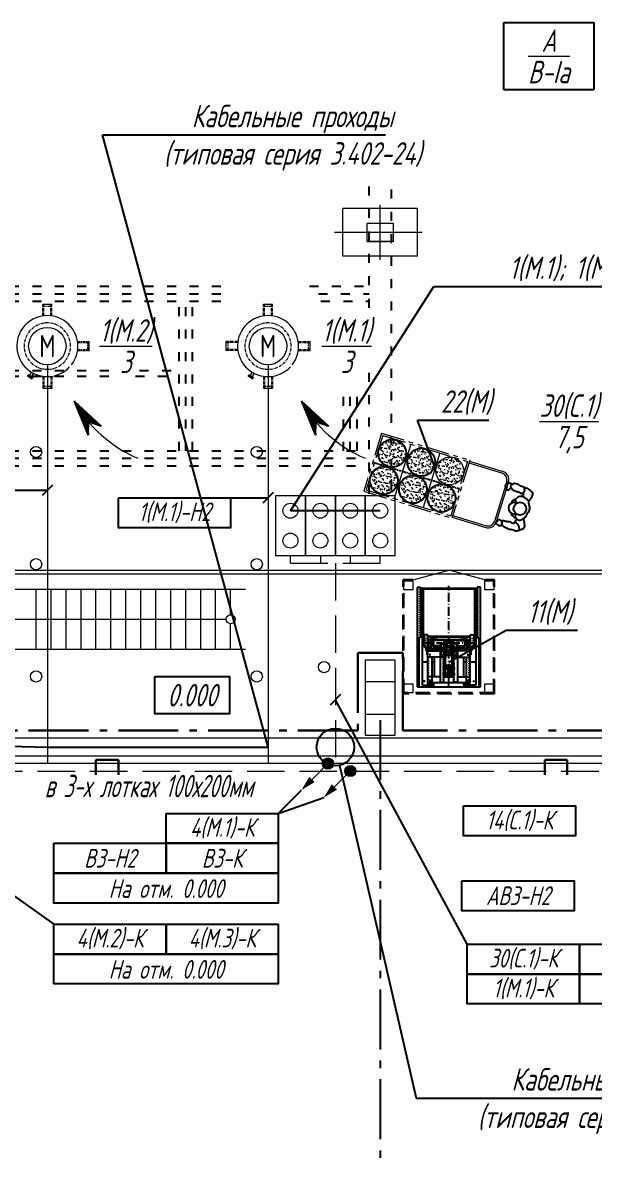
# Model space of a CAD drawing. Header units: millimetres. Extents: x -14296 to 10264, y -13087 to -5602.
# Drawn here: x -2402.3 to -2325.8, y -12866.1 to -12714.7 of the extents above; entities that cross this region are included whole.
import ezdxf
from ezdxf import colors
from ezdxf.entities.mleader import LeaderData, LeaderLine
from ezdxf.math import Vec2, Vec3

# ---------------------------------------------------------------- set-up
doc = ezdxf.new("R2010")
doc.units = ezdxf.units.MM
for name, pattern in [('ACAD_ISO03W100', [30, 12, -18]), ('ACAD_ISO10W100', [18, 12, -3, 0, -3]), ('CENTER2', [1.125, 0.75, -0.125, 0.125, -0.125]), ('gost5', [7, 5, -2, 0]), ('gost6', [12, 8, -1.5, 1, -1.5]), ('HIDDEN', [9.525, 6.35, -3.175]), ('PHANTOM2', [1.25, 0.625, -0.125, 0.125, -0.125, 0.125, -0.125])]:
    doc.linetypes.add(name, pattern=pattern)
for name, color, linetype, lineweight in [('1', 4, 'Continuous', 15), ('Заземление (Сущ)', 6, 'gost6', 25), ('КаБель контрольный (Вновь)', 142, 'gost5', 15), ('КаБель силовой (Вновь)', 1, 'Continuous', 15), ('Линия выноска', 137, 'Continuous', 25), ('Осевая', 4, 'gost6', 25), ('Рамка тонкая', 5, 'Continuous', 25), ('Строительный', 251, 'Continuous', 13), ('Текст', 7, 'Continuous', 20), ('Технологическое', 156, 'Continuous', 18), ('Эл. аппараты (Вновь)', 93, 'Continuous', 15), ('ЭлектрооБорудование (Вновь)', 160, 'Continuous', 15)]:
    doc.layers.add(name, color=color, linetype=linetype, lineweight=lineweight)
for name, color, linetype in [('TX', 7, 'Continuous'), ('НОВЫЙ', 7, 'Continuous'), ('орудован', 7, 'Continuous'), ('ТХ', 7, 'Continuous')]:
    doc.layers.add(name, color=color, linetype=linetype)
doc.styles.add('Simplex', font='simplex.shx', dxfattribs={"width": 0.7, "oblique": 15})
doc.linetypes.add('ограждение1', pattern='A,0.25,-0.1,[133,ltypeshp.shx,S=0.1,R=0,X=-0.1,Y=0],-0.1,1', length=1.45)
pattern_1 = [(37.5, (-648.9483, -319.732), (-0.0223344, 0.68315873), [0, -0.53891865, 0, -0.60273797, 0, -0.5761466]), (7.5, (-648.9483, -319.732), (0.6274774, 1.0005968), [0, -0.29073243, 0, -0.4857359, 0, -0.18613967]), (327.5, (-649.3844, -319.732), (1.1041249, 0.00200613), [0, -0.17727587, 0, -0.63819314, 0, -0.8331966]), (317.5, (-649.3844, -319.732), (1.0658278, 0.311181), [0, -0.08863794, 0, -0.41837106, 0, -0.47864486])]
pattern_2 = [(37.5, (-644.87955, -319.732), (-0.0223344, 0.68315873), [0, -0.53891865, 0, -0.60273797, 0, -0.5761466]), (7.5, (-644.8796, -319.732), (0.6274774, 1.0005968), [0, -0.29073243, 0, -0.4857359, 0, -0.18613967]), (327.5, (-645.31565, -319.732), (1.1041249, 0.00200613), [0, -0.17727587, 0, -0.63819314, 0, -0.8331966]), (317.5, (-645.3157, -319.732), (1.0658278, 0.311181), [0, -0.08863794, 0, -0.41837106, 0, -0.47864486])]
pattern_3 = [(37.5, (-640.8862, -319.732), (-0.0223344, 0.68315873), [0, -0.53891865, 0, -0.60273797, 0, -0.5761466]), (7.5, (-640.8862, -319.732), (0.6274774, 1.0005968), [0, -0.29073243, 0, -0.4857359, 0, -0.18613967]), (327.5, (-641.3223, -319.732), (1.1041249, 0.00200613), [0, -0.17727587, 0, -0.63819314, 0, -0.8331966]), (317.5, (-641.3223, -319.732), (1.0658278, 0.311181), [0, -0.08863794, 0, -0.41837106, 0, -0.47864486])]

# ---------------------------------------------------------------- blocks, each defined once
blk = doc.blocks.new('A$C20C63205')
at = {"layer": 'ТХ', "color": 3, "ltscale": 0.6}
for p, q in [((-20.83, 8.76), (-20.83, 8.3)), ((-20.83, 8.3), (-14.1, 8.3)), ((-20.77, 8.76), (-7.48, 8.76)), ((-20.68, 7.86), (-20.68, 1.17)), ((-20.61, 8.09), (-14.17, 8.09)), ((-20.61, 7.95), (-14.17, 7.95)), ((-20.54, 1.17), (-20.54, 7.86)), ((-14.43, 7.84), (-12.78, 7.84)), ((-14.43, 7.35), (-14.43, 7.84)), ((-14.1, 7.84), (-14.1, 8.55)), ((-14.1, 8.55), (-7.48, 8.55)), ((-13.9, 7.84), (-13.9, 8.1)), ((-13.9, 8.1), (-7.71, 8.1)), ((-12.78, 7.84), (-12.78, 7.45)), ((-12.58, 7.52), (-12.69, 7.66)), ((-12.58, 7.59), (-12.36, 7.59)), ((-12.58, 7.59), (-12.58, 7.52)), ((-12.36, 7.59), (-12.36, 7.52)), ((-10.8, 7.35), (-10.8, 8.1)), ((-8.36, 7.8), (-8.14, 7.8)), ((-8.35, 7.8), (-8.14, 7.8)), ((-8.24, 7.72), (-8.24, 7.91)), ((-8.24, 7.71), (-8.24, 7.9)), ((-7.71, 8.1), (-7.71, 6.53)), ((-7.48, 8.76), (-7.48, 0.27)), ((-8.03, 7.35), (-14.43, 7.35)), ((-14.29, 7.35), (-14.29, 1.69)), ((-14.24, 7.35), (-14.24, 1.69)), ((-14.24, 6.51), (-13.74, 6.51)), ((-14.24, 6.21), (-13.74, 6.21)), ((-14.18, 7.01), (-14.18, 7.35)), ((-14.08, 6.91), (-14.18, 7.01)), ((-14.08, 6.51), (-14.08, 6.91)), ((-13.8, 6.91), (-14.08, 6.91)), ((-14.08, 2.82), (-14.08, 6.21)), ((-13.91, 6.91), (-13.91, 6.51)), ((-13.8, 6.91), (-13.8, 7.35)), ((-13.8, 6.91), (-13.76, 6.91)), ((-13.76, 6.91), (-13.74, 6.94)), ((-13.71, 7.3), (-13.74, 7.24)), ((-13.74, 7.24), (-13.74, 6.94)), ((-13.74, 7.24), (-12.89, 7.24)), ((-13.71, 6.89), (-13.74, 6.94)), ((-13.74, 6.94), (-12.89, 6.94)), ((-13.74, 2.4), (-13.74, 6.64)), ((-12.91, 6.64), (-13.74, 6.64)), ((-13.71, 7.3), (-12.92, 7.3)), ((-13.71, 6.89), (-12.92, 6.89)), ((-13.67, 5.48), (-13.65, 6.54)), ((-13.65, 6.54), (-13.6, 6.6)), ((-13.6, 6.6), (-13.03, 6.6)), ((-13.53, 7.24), (-13.53, 7.3)), ((-13.46, 6.89), (-13.46, 6.64)), ((-13.17, 6.89), (-13.17, 6.64)), ((-13.1, 7.24), (-13.1, 7.3)), ((-12.98, 6.54), (-13.03, 6.6)), ((-12.96, 5.68), (-12.98, 6.54)), ((-12.92, 7.3), (-12.89, 7.24)), ((-12.92, 6.89), (-12.89, 6.94)), ((-12.91, 6.64), (-12.91, 5.68)), ((-12.89, 7.24), (-12.89, 6.94)), ((-12.87, 6.91), (-12.89, 6.94)), ((-12.83, 6.91), (-12.87, 6.91)), ((-12.83, 6.91), (-12.83, 7.35)), ((-12.83, 6.91), (-12.64, 6.91)), ((-12.78, 7.45), (-11.76, 7.45)), ((-12.64, 7.45), (-12.64, 7.52)), ((-12.64, 7.52), (-12.29, 7.52)), ((-12.64, 7.35), (-12.64, 5.68)), ((-12.29, 7.52), (-12.29, 7.45)), ((-12.29, 7.35), (-12.29, 5.68)), ((-11.9, 7.07), (-11.68, 7.07)), ((-11.79, 6.97), (-11.79, 7.16)), ((-11.76, 7.45), (-11.76, 7.35)), ((-11.46, 5.24), (-11.46, 7.35)), ((-11.46, 6.81), (-7.94, 6.81)), ((-11.46, 6.5), (-8.83, 6.5)), ((-10.8, 6.5), (-10.8, 6.81)), ((-8.83, 5.68), (-8.83, 7.35)), ((-8.44, 7.08), (-8.23, 7.08)), ((-8.33, 6.98), (-8.33, 7.17)), ((-8.03, 1.69), (-8.03, 7.35)), ((-7.82, 7.31), (-8.03, 7.31)), ((-7.82, 6.56), (-8.03, 6.56)), ((-7.94, 6.81), (-7.84, 6.92)), ((-7.84, 6.92), (-7.84, 7.24)), ((-7.82, 6.47), (-7.82, 7.31)), ((-7.75, 7.26), (-7.82, 7.26)), ((-7.75, 6.47), (-7.82, 6.47)), ((-7.75, 6.47), (-7.75, 7.26)), ((-7.71, 6.53), (-7.75, 6.47)), ((-8.88, 4.96), (-13.87, 4.96)), ((-13.67, 5.48), (-13.74, 5.46)), ((-13.6, 4.76), (-13.6, 5.16)), ((-13.07, 5.16), (-13.6, 5.16)), ((-13.07, 4.76), (-13.6, 4.76)), ((-11.57, 5.09), (-13.37, 5.09)), ((-13.37, 5.05), (-13.37, 5.09)), ((-13.27, 5.03), (-13.37, 5.05)), ((-13.27, 4.9), (-13.37, 4.87)), ((-13.37, 4.87), (-13.37, 4.84)), ((-11.57, 4.84), (-13.37, 4.84)), ((-11.66, 5.03), (-13.27, 5.03)), ((-13.27, 5.03), (-13.27, 4.9)), ((-11.66, 4.9), (-13.27, 4.9)), ((-13.23, 5.68), (-8.12, 5.68)), ((-13.23, 5.68), (-13.23, 5.17)), ((-12.79, 5.17), (-13.23, 5.17)), ((-13.07, 5.16), (-13.07, 5.09)), ((-13.07, 4.76), (-13.07, 4.84)), ((-11.88, 5.54), (-13.03, 5.54)), ((-12.96, 5.6), (-12.96, 5.48)), ((-12.96, 4.84), (-12.96, 4.2)), ((-12.79, 5.31), (-12.15, 5.31)), ((-12.79, 5.31), (-12.79, 5.09)), ((-12.79, 4.84), (-12.79, 4.2)), ((-12.15, 5.31), (-12.15, 5.09)), ((-11.73, 5.17), (-12.15, 5.17)), ((-12.15, 4.84), (-12.15, 4.2)), ((-11.94, 5.6), (-11.94, 5.48)), ((-11.73, 5.17), (-11.73, 5.68)), ((-8.12, 5.17), (-11.73, 5.17)), ((-11.73, 4.29), (-11.73, 4.75)), ((-11.66, 5.03), (-11.57, 5.05)), ((-11.66, 5.03), (-11.66, 4.9)), ((-11.66, 4.9), (-11.57, 4.87)), ((-11.57, 5.05), (-11.57, 5.09)), ((-11.57, 4.87), (-11.57, 4.84)), ((-10.4, 5.17), (-10.4, 3.86)), ((-10.4, 4.64), (-8.77, 4.64)), ((-10.16, 4.96), (-10.07, 5.11)), ((-10.07, 4.82), (-10.16, 4.96)), ((-10.07, 5.11), (-9.91, 5.11)), ((-9.91, 4.82), (-10.07, 4.82)), ((-9.99, 5.37), (-9.99, 3.66)), ((-9.91, 5.11), (-9.83, 4.96)), ((-9.83, 4.96), (-9.91, 4.82)), ((-9.36, 4.96), (-9.27, 5.11)), ((-9.27, 4.82), (-9.36, 4.96)), ((-9.27, 5.11), (-9.11, 5.11)), ((-9.11, 4.82), (-9.27, 4.82)), ((-9.19, 5.37), (-9.19, 3.66)), ((-9.11, 5.11), (-9.03, 4.96)), ((-9.03, 4.96), (-9.11, 4.82)), ((-8.77, 3.86), (-8.77, 5.17)), ((-8.12, 5.68), (-8.12, 5.17)), ((-8.88, 4.07), (-13.87, 4.07)), ((-13.67, 3.56), (-13.74, 3.57)), ((-13.67, 3.56), (-13.65, 2.49)), ((-13.07, 4.27), (-13.6, 4.27)), ((-13.6, 4.27), (-13.6, 3.87)), ((-13.07, 3.87), (-13.6, 3.87)), ((-11.57, 4.2), (-13.37, 4.2)), ((-13.37, 4.16), (-13.37, 4.2)), ((-13.27, 4.14), (-13.37, 4.16)), ((-13.27, 4.01), (-13.37, 3.98)), ((-13.37, 3.98), (-13.37, 3.95)), ((-11.57, 3.95), (-13.37, 3.95)), ((-11.66, 4.14), (-13.27, 4.14)), ((-13.27, 4.01), (-13.27, 4.14)), ((-11.66, 4.01), (-13.27, 4.01)), ((-12.79, 3.86), (-13.23, 3.86)), ((-13.23, 3.35), (-13.23, 3.86)), ((-13.23, 3.35), (-8.12, 3.35)), ((-13.07, 4.27), (-13.07, 4.2)), ((-13.07, 3.87), (-13.07, 3.95)), ((-11.86, 3.49), (-13.02, 3.49)), ((-12.96, 3.35), (-12.98, 2.49)), ((-12.96, 3.43), (-12.96, 3.55)), ((-12.91, 2.4), (-12.91, 3.35)), ((-12.79, 3.95), (-12.79, 3.72)), ((-12.79, 3.72), (-12.15, 3.72)), ((-12.64, 1.69), (-12.64, 3.35)), ((-12.29, 1.69), (-12.29, 3.35)), ((-12.15, 3.95), (-12.15, 3.7)), ((-11.73, 3.86), (-12.15, 3.86)), ((-11.94, 3.43), (-11.94, 3.55)), ((-8.12, 3.86), (-11.73, 3.86)), ((-11.73, 3.86), (-11.73, 3.35)), ((-11.66, 4.14), (-11.57, 4.16)), ((-11.66, 4.01), (-11.66, 4.14)), ((-11.66, 4.01), (-11.57, 3.98)), ((-11.57, 4.16), (-11.57, 4.2)), ((-11.57, 3.98), (-11.57, 3.95)), ((-11.46, 3.79), (-11.46, 1.69)), ((-10.4, 4.39), (-8.77, 4.39)), ((-10.16, 4.07), (-10.07, 4.22)), ((-10.07, 3.93), (-10.16, 4.07)), ((-10.07, 4.22), (-9.91, 4.22)), ((-9.91, 3.93), (-10.07, 3.93)), ((-9.91, 4.22), (-9.83, 4.07)), ((-9.83, 4.07), (-9.91, 3.93)), ((-9.36, 4.07), (-9.27, 4.22)), ((-9.27, 3.93), (-9.36, 4.07)), ((-9.27, 4.22), (-9.11, 4.22)), ((-9.11, 3.93), (-9.27, 3.93)), ((-9.11, 4.22), (-9.03, 4.07)), ((-9.03, 4.07), (-9.11, 3.93)), ((-8.83, 3.35), (-8.83, 1.69)), ((-8.12, 3.35), (-8.12, 3.86)), ((-8.03, 1.69), (-14.43, 1.69)), ((-14.43, 1.69), (-14.43, 1.19)), ((-14.24, 2.82), (-13.74, 2.82)), ((-14.24, 2.52), (-13.74, 2.52)), ((-14.08, 2.13), (-14.18, 2.02)), ((-14.18, 2.02), (-14.18, 1.69)), ((-14.08, 2.13), (-14.08, 2.52)), ((-13.8, 2.13), (-14.08, 2.13)), ((-13.91, 2.13), (-13.91, 2.52)), ((-13.8, 2.13), (-13.8, 1.69)), ((-13.8, 2.13), (-13.76, 2.13)), ((-13.76, 2.13), (-13.74, 2.09)), ((-12.91, 2.4), (-13.74, 2.4)), ((-13.71, 2.15), (-13.74, 2.09)), ((-13.74, 1.79), (-13.74, 2.09)), ((-13.74, 2.09), (-12.89, 2.09)), ((-13.71, 1.74), (-13.74, 1.79)), ((-13.74, 1.79), (-12.89, 1.79)), ((-13.71, 2.15), (-12.92, 2.15)), ((-13.71, 1.74), (-12.92, 1.74)), ((-13.65, 2.49), (-13.6, 2.43)), ((-13.6, 2.43), (-13.03, 2.43)), ((-13.53, 1.79), (-13.53, 1.74)), ((-13.46, 2.15), (-13.46, 2.4)), ((-13.17, 2.15), (-13.17, 2.4)), ((-13.1, 1.79), (-13.1, 1.74)), ((-12.98, 2.49), (-13.03, 2.43)), ((-12.92, 2.15), (-12.89, 2.09)), ((-12.92, 1.74), (-12.89, 1.79)), ((-12.87, 2.13), (-12.89, 2.09)), ((-12.89, 1.79), (-12.89, 2.09)), ((-12.83, 2.13), (-12.87, 2.13)), ((-12.83, 2.13), (-12.83, 1.69)), ((-12.83, 2.13), (-12.64, 2.13)), ((-12.78, 1.19), (-12.78, 1.58)), ((-12.78, 1.58), (-11.76, 1.58)), ((-12.58, 1.52), (-12.69, 1.38)), ((-12.64, 1.58), (-12.64, 1.52)), ((-12.64, 1.52), (-12.29, 1.52)), ((-12.58, 1.44), (-12.58, 1.52)), ((-12.36, 1.44), (-12.36, 1.52)), ((-12.29, 1.52), (-12.29, 1.58)), ((-11.9, 1.97), (-11.68, 1.97)), ((-11.79, 2.06), (-11.79, 1.87)), ((-11.76, 1.58), (-11.76, 1.69)), ((-11.46, 2.54), (-8.83, 2.54)), ((-11.46, 2.22), (-7.94, 2.22)), ((-10.8, 2.22), (-10.8, 2.54)), ((-10.8, 0.93), (-10.8, 1.69)), ((-8.44, 1.96), (-8.23, 1.96)), ((-8.33, 2.05), (-8.33, 1.86)), ((-7.82, 2.47), (-8.03, 2.47)), ((-7.82, 1.73), (-8.03, 1.73)), ((-7.94, 2.22), (-7.84, 2.12)), ((-7.84, 2.12), (-7.84, 1.8)), ((-7.75, 2.57), (-7.82, 2.57)), ((-7.82, 2.57), (-7.82, 1.73)), ((-7.75, 1.78), (-7.82, 1.78)), ((-7.71, 2.5), (-7.75, 2.57)), ((-7.75, 2.57), (-7.75, 1.78)), ((-7.71, 0.93), (-7.71, 2.5)), ((-20.83, 0.27), (-20.83, 0.73)), ((-20.83, 0.73), (-14.1, 0.73)), ((-7.48, 0.27), (-20.83, 0.27)), ((-20.61, 1.09), (-14.17, 1.09)), ((-20.61, 0.95), (-14.17, 0.95)), ((-14.43, 1.19), (-12.78, 1.19)), ((-14.1, 1.19), (-14.1, 0.49)), ((-14.1, 0.49), (-7.48, 0.49)), ((-13.9, 1.19), (-13.9, 0.93)), ((-13.9, 0.93), (-7.71, 0.93)), ((-12.58, 1.44), (-12.36, 1.44)), ((-8.35, 1.23), (-8.14, 1.23)), ((-8.24, 1.33), (-8.24, 1.14))]:
    blk.add_line(p, q, dxfattribs=at)
at = {"layer": 'ТХ', "color": 3, "linetype": 'ACAD_ISO03W100', "ltscale": 0.01}
for p, q in [((-14.1, 8.39), (-20.83, 8.39)), ((-13.9, 7.66), (-14.22, 7.35)), ((-12.69, 7.66), (-13.9, 7.66)), ((-7.84, 7.24), (-11.46, 7.24)), ((-8.12, 5.24), (-11.73, 5.24)), ((-8.12, 3.79), (-11.73, 3.79)), ((-13.9, 1.38), (-14.22, 1.69)), ((-7.84, 1.8), (-11.46, 1.8)), ((-14.1, 0.65), (-20.83, 0.65)), ((-12.69, 1.38), (-13.9, 1.38))]:
    blk.add_line(p, q, dxfattribs=at)
at = {"layer": 'ТХ', "color": 3, "linetype": 'ACAD_ISO10W100', "ltscale": 0.1}
for p, q in [((-20.61, 1.02), (-20.61, 8.02)), ((-20.61, 8.02), (-14.17, 8.02)), ((-13.32, 1.15), (-13.32, 7.89)), ((-12.47, 1.36), (-12.47, 7.68)), ((-12.47, 7.68), (-12.47, 1.36)), ((-7.48, 4.52), (-21.01, 4.52)), ((-20.61, 1.02), (-14.17, 1.02))]:
    blk.add_line(p, q, dxfattribs=at)
at = {"layer": 'ТХ', "color": 3, "ltscale": 0.6}
for centre, radius in [((-20.61, 8.02), 0.0701), ((-20.61, 7.86), 0.0701), ((-14.17, 8.02), 0.0701), ((-13.32, 4.96), 0.0439), ((-9.99, 4.96), 0.201), ((-9.99, 4.96), 0.0936), ((-9.19, 4.96), 0.201), ((-9.19, 4.96), 0.0936), ((-13.32, 4.07), 0.0439), ((-9.99, 4.07), 0.201), ((-9.99, 4.07), 0.0936), ((-9.19, 4.07), 0.201), ((-9.19, 4.07), 0.0936), ((-20.61, 1.17), 0.0701), ((-20.61, 1.02), 0.0701), ((-14.17, 1.02), 0.0701)]:
    blk.add_circle(centre, radius, dxfattribs=at)
blk = doc.blocks.new('A$C4ED054CB')
at = {"layer": '1', "color": 3}
for p, q in [((0, 0), (1.2, 0)), ((0, -1.2), (0, 0)), ((1.2, 0), (1.2, -1.2)), ((1.2, -1.2), (0, -1.2))]:
    blk.add_line(p, q, dxfattribs=at)
blk = doc.blocks.new('A$C1FBA789C')
at = {"layer": '1', "color": 3}
for p, q in [((4.37, 10.64), (4.37, 10.74)), ((4.38, 10.74), (9.01, 11.99)), ((13.97, 10.74), (9.33, 11.99)), ((13.97, 10.64), (13.97, 10.74))]:
    blk.add_line(p, q, dxfattribs=at)
at = {"layer": 'орудован', "color": 4, "linetype": 'HIDDEN', "ltscale": 0.3}
for p, q in [((3.07, -4.46), (3.07, 10.74)), ((4.37, 10.74), (3.07, 10.74)), ((3.17, -4.36), (3.17, 10.64)), ((4.37, 10.64), (3.17, 10.64)), ((15.27, 10.74), (13.97, 10.74)), ((15.17, 10.64), (13.97, 10.64)), ((15.17, -4.36), (15.17, 10.64)), ((15.27, -4.46), (15.27, 10.74)), ((15.27, -4.46), (3.07, -4.46)), ((15.17, -4.36), (3.17, -4.36))]:
    blk.add_line(p, q, dxfattribs=at)
at = {"layer": '1', "color": 3, "rotation": 90}
for p in [(3.17, 9.44), (13.97, 9.44), (3.17, -4.36), (13.97, -4.36)]:
    blk.add_blockref('A$C4ED054CB', p, dxfattribs=at)
at = {"layer": '1', "color": 3, "xscale": -1, "rotation": 90}
blk.add_blockref('A$C20C63205', (13.69, -11.04), dxfattribs=at)
blk = doc.blocks.new('A$C65A04EFF')
h = blk.add_hatch()
h.set_pattern_fill('AR-SAND', color=256, scale=0.013959)
h.set_pattern_definition(pattern_1)
h.paths.add_polyline_path([(-21.89, 5.63, 1), (-18.17, 5.63, 1)])
h = blk.add_hatch()
h.set_pattern_fill('AR-SAND', color=256, scale=0.013959)
h.set_pattern_definition(pattern_2)
h.paths.add_polyline_path([(-17.82, 5.63, 1), (-14.1, 5.63, 1)])
h = blk.add_hatch()
h.set_pattern_fill('AR-SAND', color=256, scale=0.013959)
h.set_pattern_definition(pattern_3)
h.paths.add_polyline_path([(-13.83, 5.63, 1), (-10.11, 5.63, 1)])
h = blk.add_hatch()
h.set_pattern_fill('AR-SAND', color=256, scale=0.013959)
h.set_pattern_definition(pattern_1)
h.paths.add_polyline_path([(-21.89, 1.83, -1), (-18.17, 1.83, -1)])
h = blk.add_hatch()
h.set_pattern_fill('AR-SAND', color=256, scale=0.013959)
h.set_pattern_definition(pattern_2)
h.paths.add_polyline_path([(-17.82, 1.83, -1), (-14.1, 1.83, -1)])
h = blk.add_hatch()
h.set_pattern_fill('AR-SAND', color=256, scale=0.013959)
h.set_pattern_definition(pattern_3)
h.paths.add_polyline_path([(-13.83, 1.83, -1), (-10.11, 1.83, -1)])
at = {"color": 3, "linetype": 'PHANTOM2', "ltscale": 5}
for p, q in [((-22.17, 7.79), (-9.85, 7.79)), ((-22.17, 7.79), (-22.17, -0.33)), ((-9.85, 7.79), (-9.85, -0.33)), ((-21.92, 7.54), (-10.1, 7.54)), ((-21.92, 7.54), (-21.92, -0.08)), ((-10.1, 7.54), (-10.1, -0.08)), ((-22.17, -0.33), (-9.85, -0.33)), ((-21.92, -0.08), (-10.1, -0.08))]:
    blk.add_line(p, q, dxfattribs=at)
at = {"layer": '1', "color": 3}
for p, q in [((-9.85, 7.65), (-5.17, 7.65)), ((-18.02, 7.54), (-18.02, -0.08)), ((-13.97, 7.54), (-13.97, -0.08)), ((-9.85, 7.4), (-5.17, 7.4)), ((-4.29, 6.53), (-4.29, 0.93)), ((-4.04, 6.53), (-4.04, 0.93)), ((-9.85, 0.05), (-5.17, 0.05)), ((-9.85, -0.2), (-5.17, -0.2))]:
    blk.add_line(p, q, dxfattribs=at)
blk.add_circle((-11.97, 5.63), 1.86, dxfattribs=at)
for centre, radius, start, end in [((-5.17, 6.53), 1.12, 0, 90), ((-5.17, 6.53), 0.875, 0, 90), ((-5.17, 0.93), 1.12, 270, 0), ((-5.17, 0.93), 0.875, 270, 0)]:
    blk.add_arc(centre, radius, start, end, dxfattribs=at)
at = {"layer": 'НОВЫЙ', "color": 3, "linetype": 'CENTER2', "ltscale": 0.5}
blk.add_line((-21.92, 3.73), (-10.1, 3.73), dxfattribs=at)
at = {"layer": 'НОВЫЙ', "color": 3}
for centre in [(-20.03, 5.63), (-15.96, 5.63), (-20.03, 1.83), (-15.96, 1.83), (-11.97, 1.83)]:
    blk.add_circle(centre, 1.86, dxfattribs=at)
at = {"layer": 'орудован', "color": 3, "ltscale": 0.3}
blk.add_circle((-1.53, 3.55), 0.854, dxfattribs=at)
blk.add_arc((-2.25, 3.39), 0.793, 80.1671, 304.6212, dxfattribs=at)
at = {"layer": 'орудован', "color": 3, "lineweight": -2, "ltscale": 0.3}
for centre, radius, start, end in [((-2.54, 4.19), 0.302, 358.7397, 104.3747), ((-2, 2.38), 0.248, 324.7081, 99.4806)]:
    blk.add_arc(centre, radius, start, end, dxfattribs=at)
at = {"layer": 'орудован', "color": 3, "ltscale": 0.3}
for points in [[(-3.46, 6.37), (-3.57, 6.4), (-3.65, 6.36), (-3.76, 6.39), (-3.9, 6.43), (-4.15, 6.3), (-4.29, 6.07), (-4.29, 5.89), (-4.06, 5.66), (-4.02, 5.48), (-3.61, 5.65), (-3.46, 5.89), (-3.36, 5.81)], [(-1.66, 5.24), (-1.6, 5.43), (-1.69, 5.52), (-2.01, 5.53), (-2.2, 5.59), (-2.47, 5.59), (-2.72, 5.6), (-2.97, 5.61), (-3.18, 5.62), (-3.42, 5.87), (-3.47, 5.9), (-3.56, 6.07), (-3.55, 6.2), (-3.42, 6.41), (-3.21, 6.61), (-2.86, 6.6), (-2.54, 6.51), (-2.23, 6.47), (-1.84, 6.48), (-1.6, 6.44), (-1.31, 6.4), (-0.98, 6.3), (-0.79, 6.25), (-0.59, 6.09), (-0.47, 5.7), (-0.49, 5.42), (-0.58, 5.18), (-0.73, 4.82)], [(-2.12, 5.56), (-1.68, 5.79), (-1.63, 5.95), (-1.69, 6.21), (-1.84, 6.48)], [(-2.78, 4), (-2.78, 4.26), (-2.63, 4.46), (-2.46, 4.63), (-1.99, 5.17), (-1.5, 5.21), (-1.05, 5.06), (-0.76, 4.87), (-0.65, 4.63), (-0.46, 4.28), (-0.3, 3.72), (-0.38, 3.29), (-0.44, 2.93), (-0.52, 2.62), (-0.78, 2.38), (-0.96, 2.1), (-1.4, 2.06), (-1.69, 2.16), (-1.93, 2.24), (-2.17, 2.34), (-2.44, 2.65)], [(-0.69, 2.44), (-0.46, 1.96), (-0.3, 1.58), (-0.27, 1.31), (-0.39, 1.05), (-0.53, 0.91), (-0.84, 0.69), (-1.23, 0.51), (-1.56, 0.55), (-2.04, 0.5), (-2.65, 0.58), (-2.88, 0.62), (-3.06, 0.7), (-3.21, 0.77), (-3.24, 0.87), (-3.27, 1.12), (-3.29, 1.34), (-3.16, 1.39), (-2.9, 1.41), (-2.6, 1.44), (-2.23, 1.48), (-1.95, 1.43), (-1.75, 1.45), (-1.65, 1.57), (-1.6, 1.86), (-1.54, 2.11), (-1.76, 2.17), (-1.91, 2.23)], [(-1.63, 1.63), (-1.05, 1.34), (-0.86, 0.99), (-0.81, 0.71)], [(-3.29, 1.22), (-3.64, 1.28), (-3.83, 1.31), (-3.97, 1.26), (-3.95, 1.07), (-4.02, 0.92), (-4.05, 0.74), (-3.82, 0.64), (-3.57, 0.59), (-3.22, 0.78)]]:
    blk.add_spline(points, degree=3, dxfattribs=at)
blk = doc.blocks.new('*X471')
at = {"color": 0, "linetype": 'Continuous'}
for p, q in [((173.08, 557.88), (173.9, 558.7)), ((173.3, 557.88), (174.18, 558.76)), ((173.82, 558.18), (174.47, 558.83)), ((174.62, 558.75), (174.76, 558.89)), ((170.13, 557.86), (170.16, 557.88)), ((170.36, 557.86), (170.45, 557.95)), ((170.59, 557.86), (170.73, 558.01)), ((170.81, 557.86), (171.02, 558.07)), ((171.04, 557.86), (171.31, 558.13)), ((171.26, 557.86), (171.6, 558.2)), ((171.49, 557.87), (171.88, 558.26)), ((171.72, 557.87), (172.17, 558.32)), ((171.94, 557.87), (172.46, 558.39)), ((172.17, 557.87), (172.75, 558.45)), ((172.4, 557.87), (173.03, 558.51)), ((172.62, 557.88), (173.32, 558.57)), ((172.85, 557.88), (173.61, 558.64))]:
    blk.add_line(p, q, dxfattribs=at)
blk = doc.blocks.new('A$C54072D2E')
at = {"layer": 'НОВЫЙ', "color": 3}
for p, q in [((-1.44, 1.06), (0, 0.05)), ((3.37, 0.06), (-1.44, 1.06)), ((3.37, 0.06), (-1.42, -1.04)), ((-1.42, -1.04), (0, 0)), ((0, 0.05), (3.37, 0.06)), ((0, 0), (3.37, 0.06))]:
    blk.add_line(p, q, dxfattribs=at)
at = {"layer": 'НОВЫЙ', "color": 3, "xscale": -1, "rotation": 0.6223394794367199}
blk.add_blockref('*X471', (179.46, -555.91), dxfattribs=at)
at = {"layer": 'НОВЫЙ', "color": 3, "rotation": 180.6223394794367}
blk.add_blockref('*X471', (167.34, 559.73), dxfattribs=at)
blk = doc.blocks.new('_None')
blk = doc.blocks.new('A$C2C4D244A')
at = {"layer": 'Эл. аппараты (Вновь)'}
for p, q in [((4, 8), (0, 8)), ((0, 8), (0, 0)), ((4, 0), (4, 8)), ((0, 0), (4, 0))]:
    blk.add_line(p, q, dxfattribs=at)
for centre in [(2, 6), (2, 2)]:
    blk.add_circle(centre, 1, dxfattribs=at)
blk = doc.blocks.new('_DotBlank')
at = {"color": 0, "linetype": 'ByBlock', "lineweight": -2}
blk.add_line((-0.5, 0), (-1, 0), dxfattribs=at)
blk.add_circle((0, 0), 0.5, dxfattribs=at)

msp = doc.modelspace()

# ---------------------------------------------------------------- hatches: boundary and pattern name
at = {"layer": 'КаБель контрольный (Вновь)', "linetype": 'ByBlock'}
msp.add_hatch(color=256, dxfattribs=at).paths.add_polyline_path([(-2359.20744, -12814.77393, 1), (-2357.70744, -12814.77393, 1)])
at = {"layer": 'КаБель силовой (Вновь)'}
msp.add_hatch(color=256, dxfattribs=at).paths.add_polyline_path([(-2362.20744, -12813.77393, 1), (-2360.70744, -12813.77393, 1)])

# ---------------------------------------------------------------- linework, layer by layer
at = {"layer": 'TX', "color": 3, "linetype": 'ACAD_ISO03W100', "ltscale": 0.1}
for p, q in [((-2355.95744, -12752.84669), (-2355.95744, -12735.72591)), ((-2352.95744, -12777.23094), (-2352.95744, -12735.81989)), ((-2412.95744, -12749.97393), (-2374.94888, -12749.97393)), ((-2363.90709, -12749.97393), (-2355.95744, -12749.97393)), ((-2412.95744, -12750.97393), (-2375.78161, -12750.97393)), ((-2412.95744, -12751.97393), (-2375.75282, -12751.97393)), ((-2381.35744, -12771.97393), (-2381.35744, -12751.97393)), ((-2380.45744, -12771.97393), (-2380.45744, -12751.97393)), ((-2379.55744, -12771.97393), (-2379.55744, -12751.97393)), ((-2362.7131, -12750.97393), (-2355.95744, -12750.97393)), ((-2362.38684, -12751.97393), (-2355.95744, -12751.97393)), ((-2412.95744, -12761.21393), (-2390.519, -12761.21393)), ((-2386.61743, -12761.21393), (-2381.35744, -12761.21393)), ((-2355.95744, -12777.73784), (-2355.95744, -12759.95095)), ((-2412.95744, -12761.97393), (-2390.62233, -12761.97393)), ((-2387.16645, -12761.97393), (-2381.35744, -12761.97393)), ((-2359.35744, -12771.97393), (-2359.35744, -12764.34144)), ((-2358.45744, -12771.97393), (-2358.45744, -12764.5)), ((-2357.55744, -12771.97393), (-2357.55744, -12764.49859)), ((-2412.95744, -12771.97393), (-2355.95744, -12771.97393)), ((-2412.95744, -12772.97393), (-2355.95744, -12772.97393)), ((-2412.95744, -12773.97393), (-2355.95744, -12773.97393))]:
    msp.add_line(p, q, dxfattribs=at)
at = {"layer": 'Заземление (Сущ)', "lineweight": 30}
for p, q in [((-2351.45744, -12798.97393), (-2357.45744, -12798.97393)), ((-2357.45744, -12798.97393), (-2357.45744, -12809.37393)), ((-2351.45744, -12809.37393), (-2351.45744, -12798.97393)), ((-2357.45744, -12809.37393), (-2411.45744, -12809.37393)), ((-2297.45744, -12809.37393), (-2351.45744, -12809.37393))]:
    msp.add_line(p, q, dxfattribs=at)
at = {"layer": 'КаБель контрольный (Вновь)'}
for p, q in [((-2366.45744, -12786.97393), (-2366.45744, -12785.97393)), ((-2366.45744, -12786.97393), (-2354.45744, -12786.97393)), ((-2362.45744, -12785.97393), (-2362.45744, -12786.97393)), ((-2360.45744, -12786.97393), (-2360.45744, -12814.77393)), ((-2358.45744, -12785.97393), (-2358.45744, -12786.97393)), ((-2354.45744, -12786.97393), (-2354.45744, -12785.97393)), ((-2603.25744, -12814.77393), (-1985.65744, -12814.77393))]:
    msp.add_line(p, q, dxfattribs=at)
at = {"layer": 'КаБель контрольный (Вновь)', "linetype": 'ByBlock'}
msp.add_line((-2360.57876, -12816.89525), (-2358.45744, -12814.77393), dxfattribs=at)
msp.add_circle((-2358.45744, -12814.77393), 0.75, dxfattribs=at)
msp.add_solid([(-2360.2252, -12817.24881), (-2360.93231, -12816.5417), (-2361.99297, -12818.30947)], dxfattribs=at)
at = {"layer": 'КаБель силовой (Вновь)'}
for p, q in [((-2398.95744, -12760.47393), (-2398.95744, -12813.77393)), ((-2369.45744, -12760.47393), (-2369.45744, -12813.77393)), ((-1986.65744, -12813.77393), (-2602.25744, -12813.77393)), ((-2363.57876, -12815.89525), (-2361.45744, -12813.77393))]:
    msp.add_line(p, q, dxfattribs=at)
for centre in [(-2400.45744, -12772.12393), (-2370.95744, -12772.12393), (-2400.45744, -12787.12393), (-2370.95744, -12787.12393), (-2361.95744, -12800.87393), (-2400.45744, -12802.12393), (-2370.95744, -12802.12393), (-2361.45744, -12813.77393)]:
    msp.add_circle(centre, 0.75, dxfattribs=at)
msp.add_solid([(-2363.2252, -12816.24881), (-2363.93231, -12815.5417), (-2364.99297, -12817.30947)], dxfattribs=at)
at = {"layer": 'Линия выноска'}
for p, q in [((-2398.25033, -12776.53905), (-2399.66454, -12777.95326)), ((-2403.95744, -12777.24615), (-2398.95744, -12777.24615)), ((-2368.75033, -12777.53905), (-2370.16454, -12778.95326)), ((-2374.45744, -12778.24615), (-2369.45744, -12778.24615)), ((-2359.75033, -12804.54369), (-2361.16454, -12805.9579)), ((-2342.82377, -12837.9088), (-2360.45744, -12805.2508)), ((-2368.08829, -12820.43079), (-2364.99297, -12817.30947)), ((-2421.99297, -12818.30947), (-2398.08829, -12835.22903)), ((-2368.08829, -12820.43079), (-2361.99297, -12818.30947))]:
    msp.add_line(p, q, dxfattribs=at)
at = {"layer": 'Осевая'}
msp.add_line((-2354.45744, -12807.97393), (-2354.45744, -12892.97393), dxfattribs=at)
at = {"layer": 'Рамка тонкая'}
for p, q in [((-2337.92024, -12714.74032), (-2325.92024, -12714.74032)), ((-2337.92024, -12723.74032), (-2337.92024, -12714.74032)), ((-2325.92024, -12714.74032), (-2325.92024, -12723.74032)), ((-2325.92024, -12723.74032), (-2337.92024, -12723.74032))]:
    msp.add_line(p, q, dxfattribs=at)
at = {"layer": 'Рамка тонкая', "lineweight": 30}
for p, q in [((-2389.45744, -12813.27393), (-2392.45744, -12813.27393)), ((-2392.45744, -12813.27393), (-2392.45744, -12815.27393)), ((-2389.45744, -12815.27393), (-2389.45744, -12813.27393)), ((-2329.45744, -12813.27393), (-2332.45744, -12813.27393)), ((-2332.45744, -12813.27393), (-2332.45744, -12815.27393)), ((-2329.45744, -12815.27393), (-2329.45744, -12813.27393))]:
    msp.add_line(p, q, dxfattribs=at)
at = {"layer": 'Рамка тонкая'}
for points in [[(-2389.45744, -12778.24615), (-2374.45744, -12778.24615), (-2374.45744, -12782.24615), (-2389.45744, -12782.24615)], [(-2384.60389, -12802.12969), (-2374.60389, -12802.12969), (-2374.60389, -12807.12969), (-2384.60389, -12807.12969)], [(-2383.08829, -12820.43079), (-2368.08829, -12820.43079), (-2368.08829, -12824.43079), (-2383.08829, -12824.43079)], [(-2343.3437, -12819.43599), (-2328.3437, -12819.43599), (-2328.3437, -12823.43599), (-2343.3437, -12823.43599)], [(-2398.08829, -12824.43079), (-2383.08829, -12824.43079), (-2383.08829, -12828.43079), (-2398.08829, -12828.43079)], [(-2383.08829, -12824.43079), (-2368.08829, -12824.43079), (-2368.08829, -12828.43079), (-2383.08829, -12828.43079)], [(-2398.08829, -12828.43079), (-2368.08829, -12828.43079), (-2368.08829, -12832.43079), (-2398.08829, -12832.43079)], [(-2343.5437, -12829.43599), (-2328.5437, -12829.43599), (-2328.5437, -12833.43599), (-2343.5437, -12833.43599)], [(-2398.08829, -12835.22903), (-2383.08829, -12835.22903), (-2383.08829, -12839.22903), (-2398.08829, -12839.22903)], [(-2383.08829, -12835.22903), (-2368.08829, -12835.22903), (-2368.08829, -12839.22903), (-2383.08829, -12839.22903)], [(-2342.82377, -12837.9088), (-2327.82377, -12837.9088), (-2327.82377, -12841.9088), (-2342.82377, -12841.9088)], [(-2327.82377, -12837.9088), (-2312.82377, -12837.9088), (-2312.82377, -12841.9088), (-2327.82377, -12841.9088)], [(-2398.08829, -12839.22903), (-2368.08829, -12839.22903), (-2368.08829, -12843.22903), (-2398.08829, -12843.22903)], [(-2342.82377, -12841.9088), (-2327.82377, -12841.9088), (-2327.82377, -12845.9088), (-2342.82377, -12845.9088)], [(-2327.82377, -12841.9088), (-2312.82377, -12841.9088), (-2312.82377, -12845.9088), (-2327.82377, -12845.9088)]]:
    msp.add_lwpolyline(points, close=True, dxfattribs=at)
at = {"layer": 'Строительный'}
for p, q in [((-2359.45744, -12745.97393), (-2359.45744, -12739.57393)), ((-2349.45744, -12739.57393), (-2359.45744, -12739.57393)), ((-2354.45744, -12746.43929), (-2354.45744, -12739.11055)), ((-2349.45744, -12745.97393), (-2349.45744, -12739.57393)), ((-2356.20744, -12743.97393), (-2356.20744, -12741.57393)), ((-2352.75744, -12741.57393), (-2356.20744, -12741.57393)), ((-2352.70744, -12741.57393), (-2355.65744, -12741.57393)), ((-2352.70744, -12743.97393), (-2352.70744, -12741.57393)), ((-2348.86814, -12742.77393), (-2360.5579, -12742.77393)), ((-2356.20744, -12743.97393), (-2353.25744, -12743.97393)), ((-2352.70744, -12743.97393), (-2356.15744, -12743.97393)), ((-2349.45744, -12745.97393), (-2359.45744, -12745.97393))]:
    msp.add_line(p, q, dxfattribs=at)
at = {"layer": 'Строительный', "ltscale": 0.3}
msp.add_line((-2292.45744, -12787.97393), (-2416.45744, -12787.97393), dxfattribs=at)
at = {"layer": 'Строительный', "linetype": 'ограждение1', "ltscale": 3}
msp.add_line((-2292.95744, -12788.47393), (-2416.45744, -12788.47393), dxfattribs=at)
at = {"layer": 'Строительный', "ltscale": 100}
for p, q in [((-2416.45744, -12790.47393), (-2372.45744, -12790.47393)), ((-2400.45744, -12798.47393), (-2400.45744, -12790.47393)), ((-2398.45744, -12798.47393), (-2398.45744, -12790.47393)), ((-2396.45744, -12798.47393), (-2396.45744, -12790.47393)), ((-2394.45744, -12798.47393), (-2394.45744, -12790.47393)), ((-2392.45744, -12798.47393), (-2392.45744, -12790.47393)), ((-2390.45744, -12798.47393), (-2390.45744, -12790.47393)), ((-2388.45744, -12798.47393), (-2388.45744, -12790.47393)), ((-2386.45744, -12798.47393), (-2386.45744, -12790.47393)), ((-2384.45744, -12798.47393), (-2384.45744, -12790.47393)), ((-2382.45744, -12798.47393), (-2382.45744, -12790.47393)), ((-2380.45744, -12798.47393), (-2380.45744, -12790.47393)), ((-2378.45744, -12798.47393), (-2378.45744, -12790.47393)), ((-2376.45744, -12798.47393), (-2376.45744, -12790.47393)), ((-2374.45744, -12793.87393), (-2374.45744, -12790.47393)), ((-2416.45744, -12794.47393), (-2375.05744, -12794.47393)), ((-2374.45744, -12798.47393), (-2374.45744, -12795.07393)), ((-2416.45744, -12798.47393), (-2372.45744, -12798.47393)), ((-2352.45744, -12799.97393), (-2356.45744, -12799.97393)), ((-2356.45744, -12799.97393), (-2356.45744, -12809.97393)), ((-2352.45744, -12809.97393), (-2352.45744, -12799.97393)), ((-2356.45744, -12802.79976), (-2352.45744, -12802.79976)), ((-2356.45744, -12807.1481), (-2352.45744, -12807.1481)), ((-2294.45744, -12810.37393), (-2414.45744, -12810.37393)), ((-2356.45744, -12809.97393), (-2352.45744, -12809.97393)), ((-2284.75744, -12812.77393), (-2454.2112, -12812.77393))]:
    msp.add_line(p, q, dxfattribs=at)
at = {"layer": 'Строительный'}
msp.add_circle((-2374.45744, -12794.47393), 0.6, dxfattribs=at)
at = {"layer": 'Текст', "color": 3}
for centre in [(-2380.04319, -12756.86459), (-2349.67428, -12756.86459)]:
    msp.add_arc(centre, 17.48646, 208.977356, 247.1089776, dxfattribs=at)
at = {"layer": 'Технологическое', "linetype": 'CENTER2', "ltscale": 0.5}
for p, q in [((-2399.55744, -12753.93829), (-2399.55744, -12752.36393)), ((-2399.55744, -12752.61393), (-2398.35744, -12752.61393)), ((-2399.43244, -12753.93829), (-2399.43244, -12752.36393)), ((-2398.48244, -12753.93829), (-2398.48244, -12752.36393)), ((-2398.35744, -12753.93829), (-2398.35744, -12752.36393)), ((-2370.05744, -12753.93829), (-2370.05744, -12752.36393)), ((-2370.05744, -12752.61393), (-2368.85744, -12752.61393)), ((-2369.93244, -12753.93829), (-2369.93244, -12752.36393)), ((-2368.98244, -12753.93829), (-2368.98244, -12752.36393)), ((-2368.85744, -12753.93829), (-2368.85744, -12752.36393)), ((-2394.92179, -12757.37393), (-2393.34744, -12757.37393)), ((-2394.90518, -12757.49893), (-2393.34744, -12757.49893)), ((-2393.59744, -12757.37393), (-2393.59744, -12758.57393)), ((-2373.49308, -12757.37393), (-2375.06744, -12757.37393)), ((-2373.50969, -12757.49893), (-2375.06744, -12757.49893)), ((-2374.81744, -12757.37393), (-2374.81744, -12758.57393)), ((-2365.42179, -12757.37393), (-2363.84744, -12757.37393)), ((-2365.40518, -12757.49893), (-2363.84744, -12757.49893)), ((-2364.09744, -12757.37393), (-2364.09744, -12758.57393)), ((-2394.92179, -12758.57393), (-2393.34744, -12758.57393)), ((-2394.90518, -12758.44893), (-2393.34744, -12758.44893)), ((-2373.50969, -12758.44893), (-2375.06744, -12758.44893)), ((-2373.49308, -12758.57393), (-2375.06744, -12758.57393)), ((-2365.42179, -12758.57393), (-2363.84744, -12758.57393)), ((-2365.40518, -12758.44893), (-2363.84744, -12758.44893)), ((-2399.55744, -12762.00957), (-2399.55744, -12763.58393)), ((-2399.43244, -12762.00957), (-2399.43244, -12763.58393)), ((-2398.48244, -12762.00957), (-2398.48244, -12763.58393)), ((-2398.35744, -12762.00957), (-2398.35744, -12763.58393)), ((-2370.05744, -12762.00957), (-2370.05744, -12763.58393)), ((-2369.93244, -12762.00957), (-2369.93244, -12763.58393)), ((-2368.98244, -12762.00957), (-2368.98244, -12763.58393)), ((-2368.85744, -12762.00957), (-2368.85744, -12763.58393)), ((-2399.55744, -12763.33393), (-2398.35744, -12763.33393)), ((-2370.05744, -12763.33393), (-2368.85744, -12763.33393))]:
    msp.add_line(p, q, dxfattribs=at)
at = {"layer": 'Технологическое'}
for p, q in [((-2399.55744, -12752.36393), (-2398.35744, -12752.36393)), ((-2370.05744, -12752.36393), (-2368.85744, -12752.36393)), ((-2393.34744, -12758.57393), (-2393.34744, -12757.37393)), ((-2375.06744, -12758.57393), (-2375.06744, -12757.37393)), ((-2363.84744, -12758.57393), (-2363.84744, -12757.37393)), ((-2401.6207, -12761.97083), (-2401.5867, -12761.91194)), ((-2401.6207, -12761.97083), (-2401.22233, -12762.20083)), ((-2400.96316, -12762.27194), (-2401.5867, -12761.91194)), ((-2401.5407, -12761.83226), (-2401.5747, -12761.89115)), ((-2400.95116, -12762.25115), (-2401.5747, -12761.89115)), ((-2400.91716, -12762.19226), (-2401.5407, -12761.83226)), ((-2401.48463, -12761.94315), (-2401.48024, -12761.95954)), ((-2401.05762, -12762.20354), (-2401.48024, -12761.95954)), ((-2401.46372, -12761.98294), (-2401.45772, -12761.97254)), ((-2401.39283, -12761.99615), (-2401.45172, -12761.96215)), ((-2401.36057, -12761.93626), (-2401.08343, -12761.45625)), ((-2401.22233, -12762.20083), (-2400.99716, -12762.33083)), ((-2401.13303, -12762.14615), (-2401.07414, -12762.18015)), ((-2400.82118, -12761.61003), (-2401.09729, -12762.08826)), ((-2401.08614, -12762.20094), (-2401.08014, -12762.19054)), ((-2401.04123, -12762.19915), (-2401.05762, -12762.20354)), ((-2400.99716, -12762.33083), (-2400.96316, -12762.27194)), ((-2400.91716, -12762.19226), (-2400.95116, -12762.25115)), ((-2372.1207, -12761.97083), (-2372.0867, -12761.91194)), ((-2372.1207, -12761.97083), (-2371.72233, -12762.20083)), ((-2371.46316, -12762.27194), (-2372.0867, -12761.91194)), ((-2372.0407, -12761.83226), (-2372.0747, -12761.89115)), ((-2371.45116, -12762.25115), (-2372.0747, -12761.89115)), ((-2371.41716, -12762.19226), (-2372.0407, -12761.83226)), ((-2371.98463, -12761.94315), (-2371.98024, -12761.95954)), ((-2371.55762, -12762.20354), (-2371.98024, -12761.95954)), ((-2371.96372, -12761.98294), (-2371.95772, -12761.97254)), ((-2371.89283, -12761.99615), (-2371.95172, -12761.96215)), ((-2371.86057, -12761.93626), (-2371.58343, -12761.45625)), ((-2371.72233, -12762.20083), (-2371.49716, -12762.33083)), ((-2371.63303, -12762.14615), (-2371.57414, -12762.18015)), ((-2371.32118, -12761.61003), (-2371.59729, -12762.08826)), ((-2371.58614, -12762.20094), (-2371.58014, -12762.19054)), ((-2371.54123, -12762.19915), (-2371.55762, -12762.20354)), ((-2371.49716, -12762.33083), (-2371.46316, -12762.27194)), ((-2371.41716, -12762.19226), (-2371.45116, -12762.25115)), ((-2399.55744, -12763.58393), (-2398.35744, -12763.58393)), ((-2370.05744, -12763.58393), (-2368.85744, -12763.58393))]:
    msp.add_line(p, q, dxfattribs=at)
for centre in [(-2398.95744, -12757.97393), (-2369.45744, -12757.97393)]:
    msp.add_arc(centre, 4.08, 322.0237073, 316.9404986, dxfattribs=at)
at = {"layer": 'Технологическое', "linetype": 'CENTER2', "ltscale": 0.5}
for centre in [(-2398.95744, -12757.97393), (-2369.45744, -12757.97393)]:
    msp.add_arc(centre, 3.1, 298.3635108, 296.0257468, dxfattribs=at)
at = {"layer": 'ЭлектрооБорудование (Вновь)'}
for centre in [(-2398.95744, -12757.97393), (-2369.45744, -12757.97393)]:
    msp.add_circle(centre, 2.5, dxfattribs=at)

# ---------------------------------------------------------------- block references
at = {"layer": 'НОВЫЙ', "color": 4, "xscale": -1, "rotation": 305.3648190244631}
for p in [(-2393.45264, -12768.13216), (-2363.08374, -12768.13216)]:
    msp.add_blockref('A$C54072D2E', p, dxfattribs=at)
at = {"layer": 'Текст', "color": 3, "rotation": 342.9608771602495}
msp.add_blockref('A$C65A04EFF', (-2335.36223, -12783.54986), dxfattribs=at)
at = {"layer": 'Текст', "color": 3}
msp.add_blockref('A$C1FBA789C', (-2354.45744, -12799.97393), dxfattribs=at)
at = {"layer": 'Эл. аппараты (Вновь)'}
for p in [(-2368.45742, -12785.97394), (-2364.45742, -12785.97394), (-2360.45742, -12785.97394), (-2356.45742, -12785.97394)]:
    msp.add_blockref('A$C2C4D244A', p, dxfattribs=at)

# ---------------------------------------------------------------- texts
at = {"layer": 'Текст', "attachment_point": 5, "style": 'Simplex'}
for s, insert, char_height, width in [('\\A1;\\SА/В-Iа;', (-2331.92024, -12719.24032), 3, 12), ('\\A1;{\\W0.7;\\S1(М.2)/3;}', (-2388.45744, -12757.97393), 3, 4.9055162), ('\\A1;{\\W0.7;\\S1(М.1)/3;}', (-2358.95744, -12757.97393), 3, 4.9055162), ('\\A1;\\S30(С.1)/7,5;', (-2329.22288, -12768.03367), 3, 4.9055162), ('{\\W0.7;1(М.1)-Н2}', (-2381.95744, -12780.24615), 2.5, 15), ('{\\W0.7;0.000}', (-2379.60389, -12804.62969), 3, 10), ('\\A1;{\\W0.6;в 3-х лотках 100х200мм}', (-2385.38847, -12816.77393), 3, 58.7087971), ('14(С.1)-К', (-2335.8437, -12821.43599), 2.5, 15), ('{\\W0.7;4(М.1)-К}', (-2375.58829, -12822.43079), 2.5, 15), ('В3-Н2', (-2390.58829, -12826.43079), 2.5, 15), ('В3-К', (-2375.58829, -12826.43079), 2.5, 15), ('На отм. 0.000', (-2383.08829, -12830.47964), 2.5, 30), ('АВ3-Н2', (-2336.0437, -12831.43599), 2.5, 15), ('{\\W0.7;4(М.2)-К}', (-2390.58829, -12837.22903), 2.5, 15), ('{\\W0.7;4(М.3)-К}', (-2375.58829, -12837.22903), 2.5, 15), ('30(С.1)-К', (-2335.32377, -12839.9088), 2.5, 15), ('На отм. 0.000', (-2383.08829, -12841.27788), 2.5, 30), ('{\\W0.7;1(М.1)-К}', (-2335.32377, -12843.9088), 2.5, 15)]:
    msp.add_mtext(s, dxfattribs=dict(at, insert=insert, char_height=char_height, width=width))
at = {"layer": 'ЭлектрооБорудование (Вновь)', "char_height": 3, "width": 6.7817159, "attachment_point": 5, "style": 'Simplex'}
for insert in [(-2398.95744, -12757.97393), (-2369.45744, -12757.97393)]:
    msp.add_mtext('{\\Q0;М}', dxfattribs=dict(at, insert=insert))

# ---------------------------------------------------------------- leaders
at = {"layer": 'Линия выноска'}
ml = msp.add_multileader_mtext('Standard', dxfattribs=at)
ml.set_content('Кабельные проходы\\P(типовая серия 3.402-24)', color=2, style='Simplex')
ml.set_leader_properties()
ml.set_arrow_properties(name='DOTBLANK')
ml.build(insert=Vec2(0, 0))
ml.multileader.update_dxf_attribs({"text_left_attachment_type": 6, "text_right_attachment_type": 6, "dogleg_length": 1, "arrow_head_size": 5})
ctx = ml.context
ctx.base_point, ctx.char_height, ctx.arrow_head_size, ctx.plane_origin = Vec3(-2390.59848, -12729.72308), 3, 5, Vec3(-2442.32072, -12660.6893)
ctx.left_attachment, ctx.right_attachment, ctx.text_align_type = 6, 6, 1
notes = []
notes.append((ctx, [(1, (1, 1, 0), (-2391.59848, -12729.72308), (1, 0), 1, [(2, [(-2428.95744, -12810.87393), (-2398.95744, -12811.57393), (-2369.45744, -12811.57393)], 0, [])])]))
ctx.mtext.insert, ctx.mtext.alignment, ctx.mtext.flow_direction = Vec3(-2366.18053, -12725.72308), 2, 5
ml = msp.add_multileader_mtext('Standard', dxfattribs=at)
ml.set_content('1(М.1); 1(М.2); 1(М.3); 30(С.1)-SB', color=2, style='Simplex')
ml.set_leader_properties()
ml.set_arrow_properties(name='NONE')
ml.build(insert=Vec2(0, 0))
ml.multileader.update_dxf_attribs({"text_left_attachment_type": 6, "text_right_attachment_type": 6, "dogleg_length": 0})
ctx = ml.context
ctx.base_point, ctx.char_height, ctx.plane_origin = Vec3(-2347.31193, -12750.00144), 3, Vec3(-2384.08566, -12832.91633)
ctx.left_attachment, ctx.right_attachment, ctx.text_align_type = 6, 6, 1
notes.append((ctx, [(1, (1, 1, 0), (-2347.31193, -12750.00144), (1, 0), 0, [(3, [(-2354.45744, -12779.97393), (-2358.45744, -12779.97393), (-2362.45744, -12779.97393), (-2366.45744, -12779.97393)], 0, [])])]))
ctx.mtext.insert, ctx.mtext.alignment, ctx.mtext.flow_direction = Vec3(-2317.08656, -12746.00144), 2, 5
ml = msp.add_multileader_mtext('Standard', dxfattribs=at)
ml.set_content('22(М)', color=2, style='Simplex')
ml.set_leader_properties()
ml.set_arrow_properties(name='NONE')
ml.build(insert=Vec2(0, 0))
ml.multileader.update_dxf_attribs({"text_left_attachment_type": 6, "text_right_attachment_type": 6, "dogleg_length": 0})
ctx = ml.context
ctx.base_point, ctx.char_height, ctx.plane_origin = Vec3(-2349.46201, -12767.88064), 3, Vec3(-2276.40021, -12788.29401)
ctx.left_attachment, ctx.right_attachment, ctx.text_align_type = 6, 6, 1
notes.append((ctx, [(1, (1, 1, 0), (-2349.46201, -12767.88064), (1, 0), 0, [(1, [(-2347.19449, -12774.03029)], 0, [])])]))
ctx.mtext.insert, ctx.mtext.alignment, ctx.mtext.flow_direction = Vec3(-2342.95578, -12763.88064), 2, 5
ml = msp.add_multileader_mtext('Standard', dxfattribs=at)
ml.set_content('{\\W0.7;11(М)}', color=2, style='Simplex')
ml.set_leader_properties()
ml.set_arrow_properties(name='NONE')
ml.build(insert=Vec2(0, 0))
ml.multileader.update_dxf_attribs({"text_left_attachment_type": 6, "text_right_attachment_type": 6, "dogleg_length": 0})
ctx = ml.context
ctx.base_point, ctx.char_height, ctx.plane_origin = Vec3(-2337.62343, -12795.94782), 3, Vec3(-2261.89564, -12815.3867)
ctx.left_attachment, ctx.right_attachment, ctx.text_align_type = 6, 6, 1
notes.append((ctx, [(1, (1, 1, 0), (-2337.62343, -12795.94782), (1, 0), 0, [(1, [(-2345.28454, -12800.20252)], 0, [])])]))
ctx.mtext.insert, ctx.mtext.alignment, ctx.mtext.flow_direction = Vec3(-2331.76721, -12791.94782), 2, 5
ml = msp.add_multileader_mtext('Standard', dxfattribs=at)
ml.set_content('Кабельный проход\\P(типовая серия 3.402-24)', color=2, style='Simplex')
ml.set_leader_properties()
ml.set_arrow_properties(name='DOTBLANK')
ml.build(insert=Vec2(0, 0))
ml.multileader.update_dxf_attribs({"text_left_attachment_type": 6, "text_right_attachment_type": 6, "dogleg_length": 1, "arrow_head_size": 5})
ctx = ml.context
ctx.base_point, ctx.char_height, ctx.arrow_head_size, ctx.plane_origin = Vec3(-2348.64499, -12858.48482), 3, 5, Vec3(-2397.39021, -12674.61308)
ctx.left_attachment, ctx.right_attachment, ctx.text_align_type = 6, 6, 1
notes.append((ctx, [(1, (1, 1, 0), (-2349.64499, -12858.48482), (1, 0), 1, [(2, [(-2360.45744, -12811.57393)], 0, [])])]))
ctx.mtext.insert, ctx.mtext.alignment, ctx.mtext.flow_direction = Vec3(-2324.22704, -12854.48482), 2, 5
for ctx, leaders in notes:
    for number, flags, end, landing, length, lines in leaders:
        leader = LeaderData()
        leader.index, (leader.has_last_leader_line, leader.has_dogleg_vector, leader.attachment_direction) = number, flags
        leader.last_leader_point, leader.dogleg_vector, leader.dogleg_length = Vec3(end), Vec3(landing), length
        for number, points, colour, breaks in lines:
            line = LeaderLine()
            line.index, line.vertices, line.color, line.breaks = number, Vec3.list(points), colors.encode_raw_color(colour), breaks
            leader.lines.append(line)
        ctx.leaders.append(leader)

doc.saveas('drawing.dxf')
